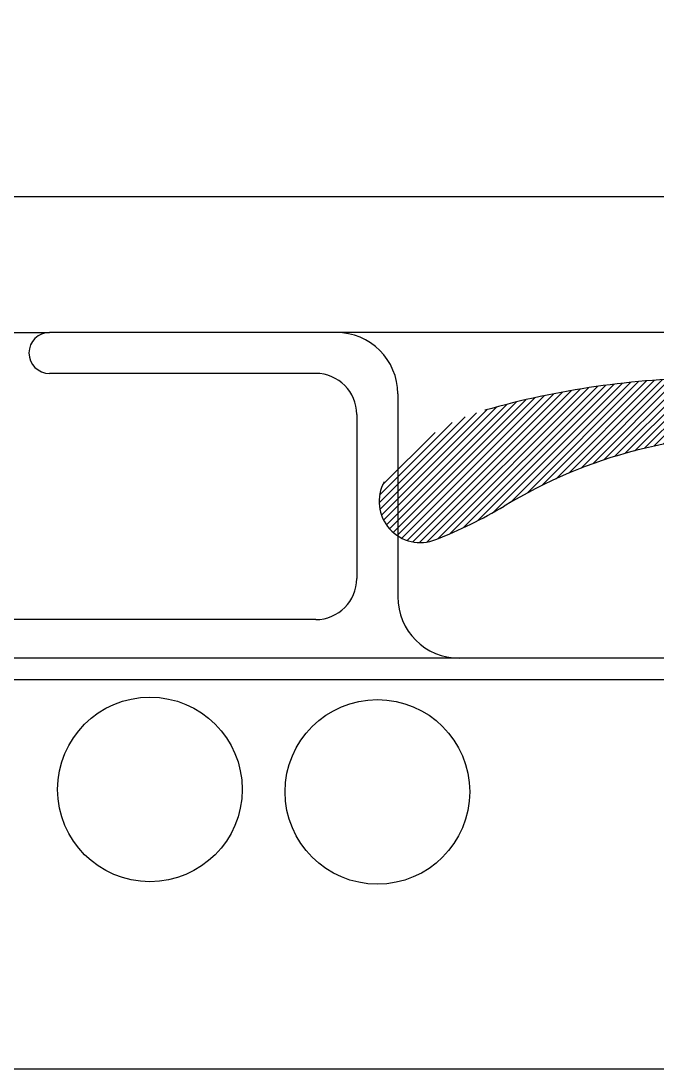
# Model space of a CAD drawing. Header units: millimetres. Extents: x -1239.8 to -1238.3, y 2246.86 to 2247.74.
# Drawn here: x -1239.168 to -1239.0414, y 2246.9941 to 2247.2028 of the extents above; entities that cross this region are included whole.
import ezdxf

# ---------------------------------------------------------------- set-up
doc = ezdxf.new("R2010")
doc.units = ezdxf.units.MM
doc.layers.add('jacuzzi', color=1, linetype='Continuous')

msp = doc.modelspace()

# ---------------------------------------------------------------- hatches: boundary and pattern name
at = {"layer": 'jacuzzi'}
h = msp.add_hatch(dxfattribs=at)
h.set_pattern_fill('ANSI31', color=256, scale=0.00819, style=0)
h.set_pattern_definition([(45, (-1241.387932312354, 2251.684011745188), (-0.000723900567239728, 0.000723900567239728), [])])
h.paths.add_polyline_path([(-1238.961967319592, 2247.106169540495, 0.04001454400635211), (-1238.948109387734, 2247.099447484113, 0.6938377762801112), (-1238.938071960545, 2247.111052443321, 0.1177673447023705), (-1238.951054531297, 2247.122553790942, 0.05198146975727225), (-1238.958124944463, 2247.125269847756, 0.06775724557069143), (-1239.002859718489, 2247.131676076174), (-1239.016908486382, 2247.131676076174), (-1239.030957254276, 2247.131676076174, 0.06775724556755786), (-1239.0756920283, 2247.125269847756, 0.05198146975716889), (-1239.082762441466, 2247.122553790942, 0.1177673447022115), (-1239.095745012218, 2247.111052443321, 0.6938377762794881), (-1239.085707585029, 2247.099447484113, 0.04001454400627522), (-1239.071849653171, 2247.106169540495, -0.1502414616671139), (-1239.016908486381, 2247.120210076174, -0.1502414616665997)])

# ---------------------------------------------------------------- linework, layer by layer
for p, q in [((-1239.556636350557, 2247.167846971323), (-1238.875811153831, 2247.167846971323)), ((-1239.556636350557, 2247.140771415762), (-1239.162370641553, 2247.140771415762)), ((-1238.896596829529, 2247.140771415762), (-1239.162370641553, 2247.140771415762)), ((-1239.109356760716, 2247.132604749095), (-1239.162370641553, 2247.132604749095)), ((-1239.093023427382, 2247.128521415762), (-1239.093023427382, 2247.087688082428)), ((-1239.101190094049, 2247.124438082429), (-1239.101190094049, 2247.091771415762)), ((-1239.109356760716, 2247.083604749095), (-1239.23988452239, 2247.083604749095)), ((-1238.887810922912, 2247.075904749095), (-1239.556636350557, 2247.075904749095)), ((-1238.739649486549, 2247.071612992822), (-1239.567578658269, 2247.071612992822))]:
    msp.add_line(p, q, dxfattribs=at)
at = {"layer": 'jacuzzi', "color": 3}
msp.add_lwpolyline([(-1238.29903730822, 2247.006362992822, -0.414213562373095), (-1238.31128730822, 2246.994112992822), (-1239.78678730822, 2246.994112992822, -0.4142135623730951), (-1239.79903730822, 2247.006362992822), (-1239.79903730822, 2247.731862992822, -0.414213562373095), (-1239.78678730822, 2247.744112992822), (-1238.31128730822, 2247.744112992822, -0.414213562373095), (-1238.29903730822, 2247.731862992822)], format="xyb", close=True, dxfattribs=at)
at = {"layer": 'jacuzzi'}
for centre in [(-1239.142374190597, 2247.04978519744), (-1239.097083527946, 2247.049298867502)]:
    msp.add_circle(centre, 0.01837500000000116, dxfattribs=at)
for centre, radius, start, end in [((-1239.162370641553, 2247.136688082428), 0.004083333333333656, 90, 270), ((-1239.105273427382, 2247.128521415762), 0.01225000000000077, 0, 90), ((-1239.109356760716, 2247.124438082429), 0.008166666666667181, 0, 90), ((-1239.029796466971, 2246.964175423301), 0.1675046749799996, 90.39705605773699, 105.9021736193424), ((-1239.021543153544, 2247.023831972484), 0.0964894761647593, 87.24685950978682, 121.4240412417374), ((-1239.088557850168, 2247.107125510463), 0.00819, 151.3486210071361, 292.3935785742616), ((-1239.120708956148, 2247.18925047599), 0.09638295145053304, 291.4659840454617, 300.4594805592226), ((-1239.109356760716, 2247.091771415762), 0.008166666666667181, 270, 0), ((-1239.080773427382, 2247.088154749095), 0.01225000000000077, 180, 270)]:
    msp.add_arc(centre, radius, start, end, dxfattribs=at)

doc.saveas('drawing.dxf')
